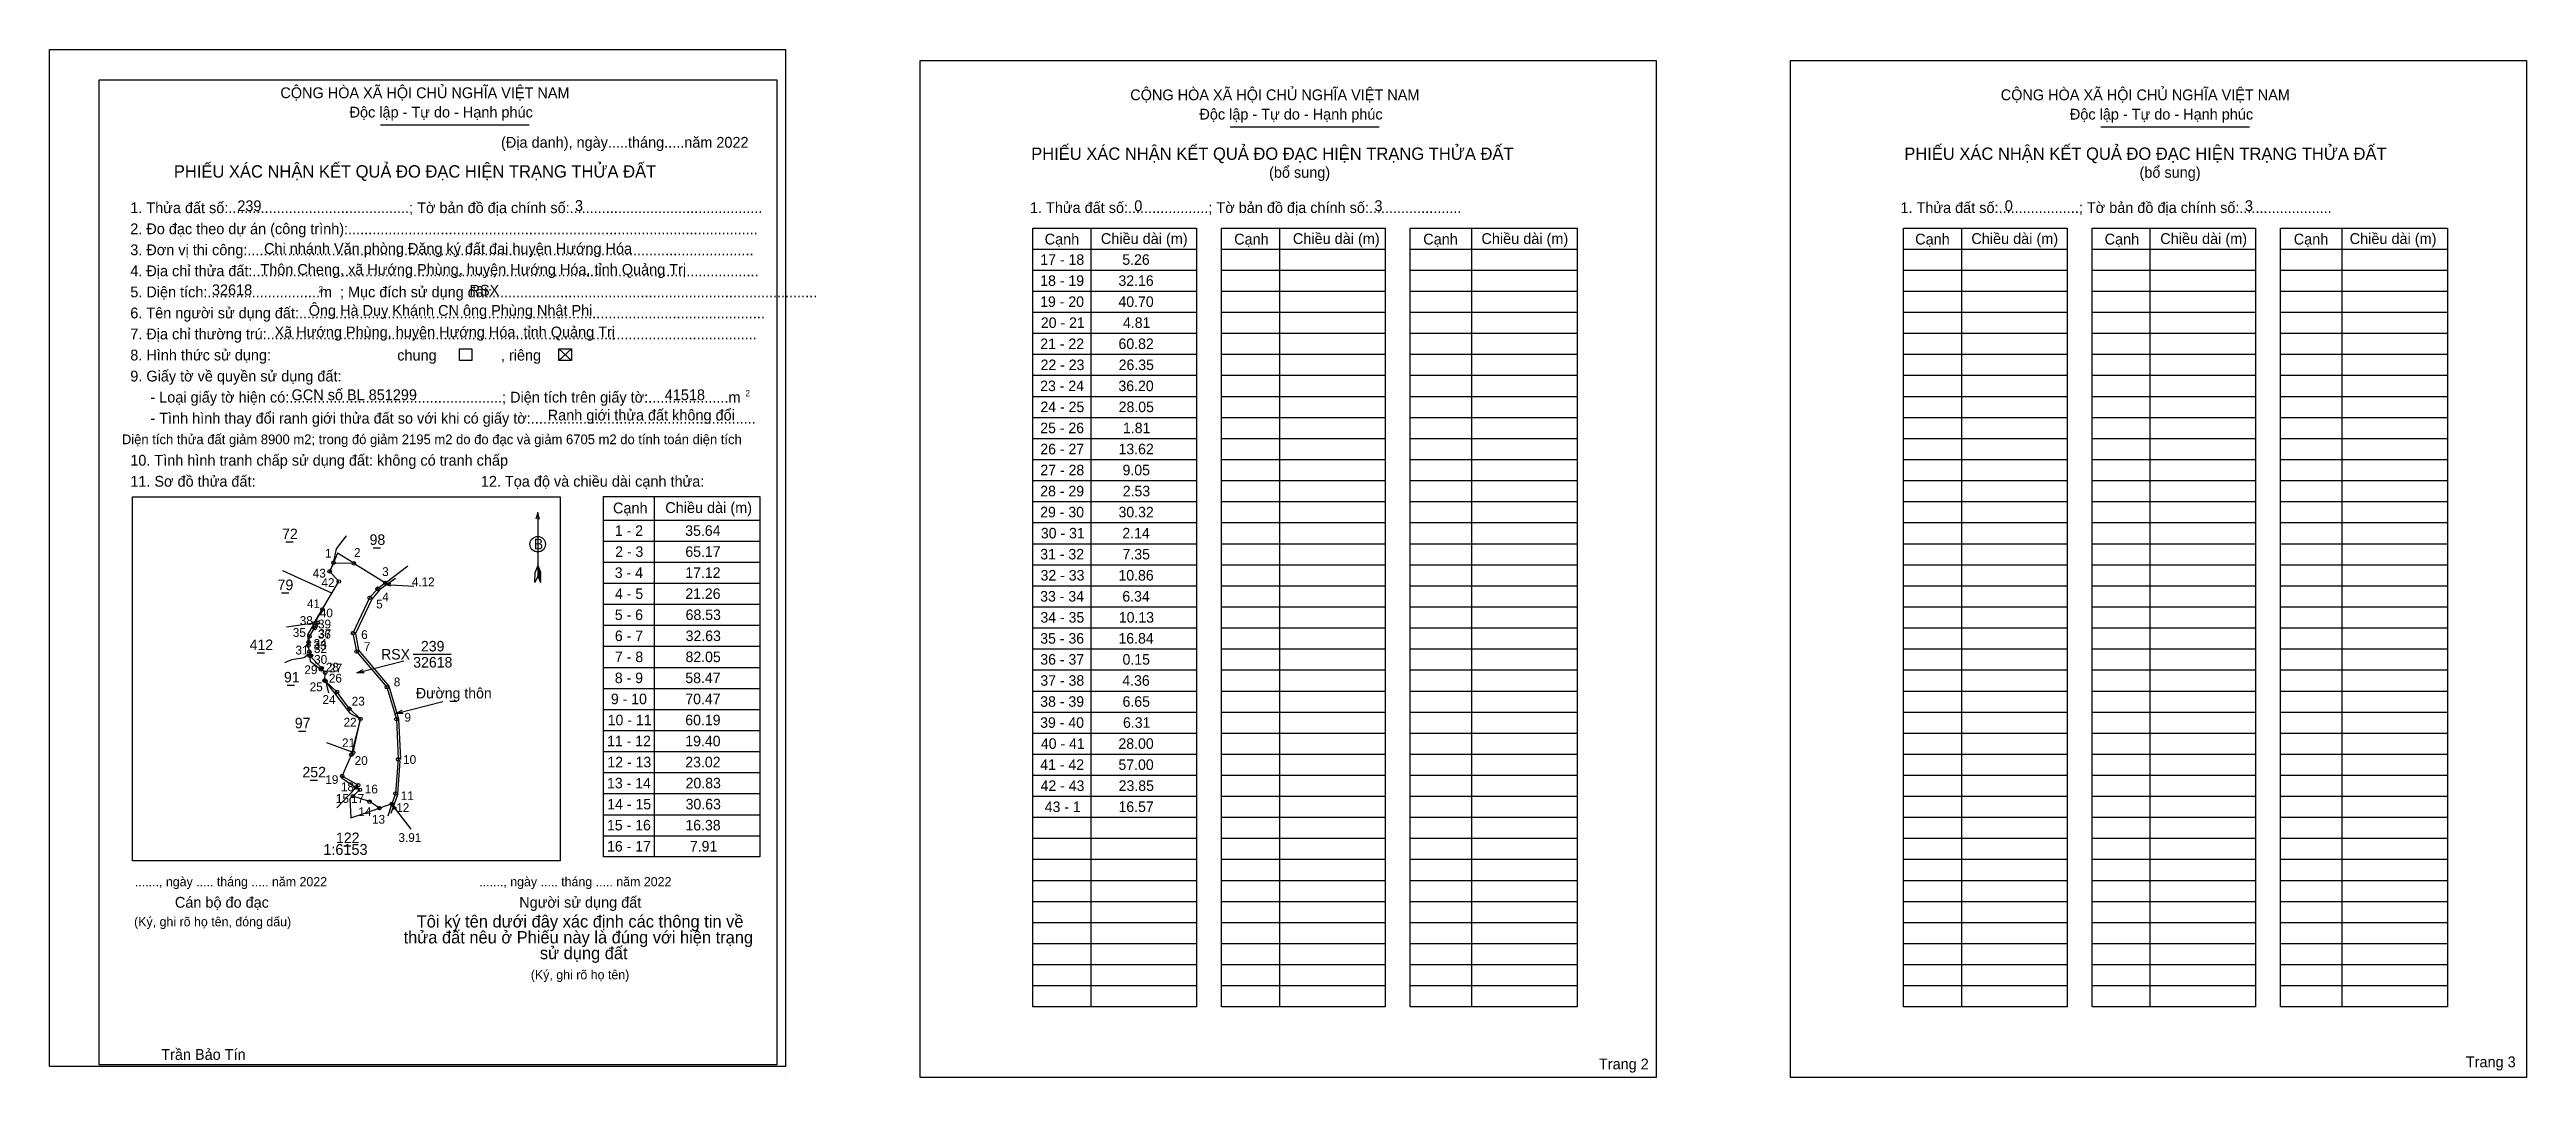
# Model space of a CAD drawing. Extents: x 533204 to 537546, y 1847767 to 1849571.
import ezdxf

# ---------------------------------------------------------------- set-up
doc = ezdxf.new("R2010")
doc.units = 0
for name, color, linetype in [('Level 1', 7, 'Continuous'), ('Level 10', 7, 'Continuous'), ('Level 11', 7, 'Continuous'), ('Level 13', 7, 'Continuous'), ('Level 2', 7, 'Continuous'), ('Level 27', 7, 'Continuous'), ('Level 3', 7, 'Continuous'), ('Level 36', 7, 'Continuous'), ('Level 48', 7, 'Continuous'), ('Level 5', 7, 'Continuous'), ('Level 50', 7, 'Continuous'), ('Level 52', 7, 'Continuous'), ('Level 6', 7, 'Continuous'), ('Level 63', 7, 'Continuous'), ('Level 9', 7, 'Continuous')]:
    doc.layers.add(name, color=color, linetype=linetype)

msp = doc.modelspace()

# ---------------------------------------------------------------- linework, layer by layer
at = {"layer": 'Level 1'}
for p, q in [((533203.9, 1849551.4), (533203.9, 1849551.4)), ((534729.8, 1849551.4), (534729.8, 1849551.4)), ((533783.9, 1849438.3), (534044.8, 1849438.3)), ((535273.6, 1849434.7), (535534.5, 1849434.7)), ((536799.5, 1849434.7), (537060.4, 1849434.7)), ((534927.8, 1849220.4), (535214.5, 1849220.4)), ((535029.3, 1849257.3), (535029.3, 1847891.3)), ((535258.3, 1849220.4), (535545.1, 1849220.4)), ((535359.8, 1849257.3), (535359.8, 1847891.3)), ((535588.8, 1849220.4), (535881.7, 1849220.4)), ((535696.5, 1849257.3), (535696.5, 1847891.3)), ((536453.7, 1849220.4), (536740.4, 1849220.4)), ((536555.2, 1849257.3), (536555.2, 1847891.3)), ((536784.2, 1849220.4), (537071, 1849220.4)), ((536885.7, 1849257.3), (536885.7, 1847891.3)), ((537114.7, 1849220.4), (537407.6, 1849220.4)), ((537222.4, 1849257.3), (537222.4, 1847891.3)), ((534927.8, 1849183.5), (535214.5, 1849183.5)), ((535258.3, 1849183.5), (535545.1, 1849183.5)), ((535588.8, 1849183.5), (535881.7, 1849183.5)), ((536453.7, 1849183.5), (536740.4, 1849183.5)), ((536784.2, 1849183.5), (537071, 1849183.5)), ((537114.7, 1849183.5), (537407.6, 1849183.5)), ((534927.8, 1849146.6), (535214.5, 1849146.6)), ((535258.3, 1849146.6), (535545.1, 1849146.6)), ((535588.8, 1849146.6), (535881.7, 1849146.6)), ((536453.7, 1849146.6), (536740.4, 1849146.6)), ((536784.2, 1849146.6), (537071, 1849146.6)), ((537114.7, 1849146.6), (537407.6, 1849146.6)), ((534927.8, 1849109.6), (535214.5, 1849109.6)), ((535258.3, 1849109.6), (535545.1, 1849109.6)), ((535588.8, 1849109.6), (535881.7, 1849109.6)), ((536453.7, 1849109.6), (536740.4, 1849109.6)), ((536784.2, 1849109.6), (537071, 1849109.6)), ((537114.7, 1849109.6), (537407.6, 1849109.6)), ((534096.6, 1849045.4), (534118.8, 1849024.7)), ((534096.6, 1849024.7), (534118.8, 1849045.4)), ((534927.8, 1849072.7), (535214.5, 1849072.7)), ((535258.3, 1849072.7), (535545.1, 1849072.7)), ((535588.8, 1849072.7), (535881.7, 1849072.7)), ((536453.7, 1849072.7), (536740.4, 1849072.7)), ((536784.2, 1849072.7), (537071, 1849072.7)), ((537114.7, 1849072.7), (537407.6, 1849072.7)), ((534927.8, 1849035.8), (535214.5, 1849035.8)), ((535258.3, 1849035.8), (535545.1, 1849035.8)), ((535588.8, 1849035.8), (535881.7, 1849035.8)), ((536453.7, 1849035.8), (536740.4, 1849035.8)), ((536784.2, 1849035.8), (537071, 1849035.8)), ((537114.7, 1849035.8), (537407.6, 1849035.8)), ((534927.8, 1848998.9), (535214.5, 1848998.9)), ((534927.8, 1848962), (535214.5, 1848962)), ((535258.3, 1848998.9), (535545.1, 1848998.9)), ((535258.3, 1848962), (535545.1, 1848962)), ((535588.8, 1848998.9), (535881.7, 1848998.9)), ((535588.8, 1848962), (535881.7, 1848962)), ((536453.7, 1848998.9), (536740.4, 1848998.9)), ((536453.7, 1848962), (536740.4, 1848962)), ((536784.2, 1848998.9), (537071, 1848998.9)), ((536784.2, 1848962), (537071, 1848962)), ((537114.7, 1848998.9), (537407.6, 1848998.9)), ((537114.7, 1848962), (537407.6, 1848962)), ((534927.8, 1848925.1), (535214.5, 1848925.1)), ((535258.3, 1848925.1), (535545.1, 1848925.1)), ((535588.8, 1848925.1), (535881.7, 1848925.1)), ((536453.7, 1848925.1), (536740.4, 1848925.1)), ((536784.2, 1848925.1), (537071, 1848925.1)), ((537114.7, 1848925.1), (537407.6, 1848925.1)), ((534927.8, 1848888.1), (535214.5, 1848888.1)), ((535258.3, 1848888.1), (535545.1, 1848888.1)), ((535588.8, 1848888.1), (535881.7, 1848888.1)), ((536453.7, 1848888.1), (536740.4, 1848888.1)), ((536784.2, 1848888.1), (537071, 1848888.1)), ((537114.7, 1848888.1), (537407.6, 1848888.1)), ((534927.8, 1848851.2), (535214.5, 1848851.2)), ((535258.3, 1848851.2), (535545.1, 1848851.2)), ((535588.8, 1848851.2), (535881.7, 1848851.2)), ((536453.7, 1848851.2), (536740.4, 1848851.2)), ((536784.2, 1848851.2), (537071, 1848851.2)), ((537114.7, 1848851.2), (537407.6, 1848851.2)), ((533349.2, 1848786), (533349.2, 1848786)), ((534263.5, 1848786.2), (534263.5, 1848154.3)), ((534927.8, 1848814.3), (535214.5, 1848814.3)), ((535258.3, 1848814.3), (535545.1, 1848814.3)), ((535588.8, 1848814.3), (535881.7, 1848814.3)), ((536453.7, 1848814.3), (536740.4, 1848814.3)), ((536784.2, 1848814.3), (537071, 1848814.3)), ((537114.7, 1848814.3), (537407.6, 1848814.3)), ((534059.6, 1848758.4), (534059.6, 1848646.8)), ((534174.9, 1848745), (534448.7, 1848745)), ((534927.8, 1848777.4), (535214.5, 1848777.4)), ((534927.8, 1848740.5), (535214.5, 1848740.5)), ((535258.3, 1848777.4), (535545.1, 1848777.4)), ((535258.3, 1848740.5), (535545.1, 1848740.5)), ((535588.8, 1848777.4), (535881.7, 1848777.4)), ((535588.8, 1848740.5), (535881.7, 1848740.5)), ((536453.7, 1848777.4), (536740.4, 1848777.4)), ((536453.7, 1848740.5), (536740.4, 1848740.5)), ((536784.2, 1848777.4), (537071, 1848777.4)), ((536784.2, 1848740.5), (537071, 1848740.5)), ((537114.7, 1848777.4), (537407.6, 1848777.4)), ((537114.7, 1848740.5), (537407.6, 1848740.5)), ((534174.9, 1848708.1), (534448.7, 1848708.1)), ((534927.8, 1848703.5), (535214.5, 1848703.5)), ((535258.3, 1848703.5), (535545.1, 1848703.5)), ((535588.8, 1848703.5), (535881.7, 1848703.5)), ((536453.7, 1848703.5), (536740.4, 1848703.5)), ((536784.2, 1848703.5), (537071, 1848703.5)), ((537114.7, 1848703.5), (537407.6, 1848703.5)), ((534054.6, 1848635.4), (534054.9, 1848653.8)), ((534059.6, 1848665.2), (534054.9, 1848653.8)), ((534059.6, 1848665.2), (534064.3, 1848653.8)), ((534059.6, 1848663.6), (534064.3, 1848652.2)), ((534059.6, 1848662), (534064.3, 1848650.6)), ((534059.6, 1848660.4), (534064.4, 1848648.9)), ((534059.6, 1848658.8), (534064.4, 1848647.3)), ((534059.6, 1848657.2), (534064.4, 1848645.6)), ((534059.6, 1848655.6), (534064.4, 1848643.9)), ((534059.6, 1848654), (534064.4, 1848642.3)), ((534064.5, 1848635.4), (534064.3, 1848653.8)), ((534174.9, 1848671.2), (534448.7, 1848671.2)), ((534927.8, 1848666.6), (535214.5, 1848666.6)), ((535258.3, 1848666.6), (535545.1, 1848666.6)), ((535588.8, 1848666.6), (535881.7, 1848666.6)), ((536453.7, 1848666.6), (536740.4, 1848666.6)), ((536784.2, 1848666.6), (537071, 1848666.6)), ((537114.7, 1848666.6), (537407.6, 1848666.6)), ((534059.6, 1848646.8), (534054.6, 1848635.4)), ((534059.6, 1848652.4), (534064.4, 1848640.6)), ((534059.6, 1848650.8), (534064.4, 1848638.9)), ((534059.6, 1848649.2), (534064.5, 1848637.3)), ((534059.6, 1848646.8), (534064.5, 1848635.4)), ((534174.9, 1848634.2), (534448.7, 1848634.2)), ((534927.8, 1848629.7), (535214.5, 1848629.7)), ((535258.3, 1848629.7), (535545.1, 1848629.7)), ((535588.8, 1848629.7), (535881.7, 1848629.7)), ((536453.7, 1848629.7), (536740.4, 1848629.7)), ((536784.2, 1848629.7), (537071, 1848629.7)), ((537114.7, 1848629.7), (537407.6, 1848629.7)), ((534174.9, 1848597.3), (534448.7, 1848597.3)), ((534927.8, 1848592.8), (535214.5, 1848592.8)), ((535258.3, 1848592.8), (535545.1, 1848592.8)), ((535588.8, 1848592.8), (535881.7, 1848592.8)), ((536453.7, 1848592.8), (536740.4, 1848592.8)), ((536784.2, 1848592.8), (537071, 1848592.8)), ((537114.7, 1848592.8), (537407.6, 1848592.8)), ((534174.9, 1848560.4), (534448.7, 1848560.4)), ((534174.9, 1848523.5), (534448.7, 1848523.5)), ((534927.8, 1848555.9), (535214.5, 1848555.9)), ((535258.3, 1848555.9), (535545.1, 1848555.9)), ((535588.8, 1848555.9), (535881.7, 1848555.9)), ((536453.7, 1848555.9), (536740.4, 1848555.9)), ((536784.2, 1848555.9), (537071, 1848555.9)), ((537114.7, 1848555.9), (537407.6, 1848555.9)), ((534174.9, 1848486.6), (534448.7, 1848486.6)), ((534927.8, 1848519), (535214.5, 1848519)), ((534927.8, 1848482), (535214.5, 1848482)), ((535258.3, 1848519), (535545.1, 1848519)), ((535258.3, 1848482), (535545.1, 1848482)), ((535588.8, 1848519), (535881.7, 1848519)), ((535588.8, 1848482), (535881.7, 1848482)), ((536453.7, 1848519), (536740.4, 1848519)), ((536453.7, 1848482), (536740.4, 1848482)), ((536784.2, 1848519), (537071, 1848519)), ((536784.2, 1848482), (537071, 1848482)), ((537114.7, 1848519), (537407.6, 1848519)), ((537114.7, 1848482), (537407.6, 1848482)), ((534174.9, 1848449.7), (534448.7, 1848449.7)), ((534927.8, 1848445.1), (535214.5, 1848445.1)), ((535258.3, 1848445.1), (535545.1, 1848445.1)), ((535588.8, 1848445.1), (535881.7, 1848445.1)), ((536453.7, 1848445.1), (536740.4, 1848445.1)), ((536784.2, 1848445.1), (537071, 1848445.1)), ((537114.7, 1848445.1), (537407.6, 1848445.1)), ((534174.9, 1848412.7), (534448.7, 1848412.7)), ((534927.8, 1848408.2), (535214.5, 1848408.2)), ((535258.3, 1848408.2), (535545.1, 1848408.2)), ((535588.8, 1848408.2), (535881.7, 1848408.2)), ((536453.7, 1848408.2), (536740.4, 1848408.2)), ((536784.2, 1848408.2), (537071, 1848408.2)), ((537114.7, 1848408.2), (537407.6, 1848408.2)), ((534174.9, 1848375.8), (534448.7, 1848375.8)), ((534927.8, 1848371.3), (535214.5, 1848371.3)), ((535258.3, 1848371.3), (535545.1, 1848371.3)), ((535588.8, 1848371.3), (535881.7, 1848371.3)), ((536453.7, 1848371.3), (536740.4, 1848371.3)), ((536784.2, 1848371.3), (537071, 1848371.3)), ((537114.7, 1848371.3), (537407.6, 1848371.3)), ((534174.9, 1848338.9), (534448.7, 1848338.9)), ((534927.8, 1848334.4), (535214.5, 1848334.4)), ((535258.3, 1848334.4), (535545.1, 1848334.4)), ((535588.8, 1848334.4), (535881.7, 1848334.4)), ((536453.7, 1848334.4), (536740.4, 1848334.4)), ((536784.2, 1848334.4), (537071, 1848334.4)), ((537114.7, 1848334.4), (537407.6, 1848334.4)), ((534174.9, 1848302), (534448.7, 1848302)), ((534174.9, 1848265.1), (534448.7, 1848265.1)), ((534927.8, 1848297.4), (535214.5, 1848297.4)), ((535258.3, 1848297.4), (535545.1, 1848297.4)), ((535588.8, 1848297.4), (535881.7, 1848297.4)), ((536453.7, 1848297.4), (536740.4, 1848297.4)), ((536784.2, 1848297.4), (537071, 1848297.4)), ((537114.7, 1848297.4), (537407.6, 1848297.4)), ((534174.9, 1848228.1), (534448.7, 1848228.1)), ((534927.8, 1848260.5), (535214.5, 1848260.5)), ((534927.8, 1848223.6), (535214.5, 1848223.6)), ((535258.3, 1848260.5), (535545.1, 1848260.5)), ((535258.3, 1848223.6), (535545.1, 1848223.6)), ((535588.8, 1848260.5), (535881.7, 1848260.5)), ((535588.8, 1848223.6), (535881.7, 1848223.6)), ((536453.7, 1848260.5), (536740.4, 1848260.5)), ((536453.7, 1848223.6), (536740.4, 1848223.6)), ((536784.2, 1848260.5), (537071, 1848260.5)), ((536784.2, 1848223.6), (537071, 1848223.6)), ((537114.7, 1848260.5), (537407.6, 1848260.5)), ((537114.7, 1848223.6), (537407.6, 1848223.6)), ((534174.9, 1848191.2), (534448.7, 1848191.2)), ((534927.8, 1848186.7), (535214.5, 1848186.7)), ((535258.3, 1848186.7), (535545.1, 1848186.7)), ((535588.8, 1848186.7), (535881.7, 1848186.7)), ((536453.7, 1848186.7), (536740.4, 1848186.7)), ((536784.2, 1848186.7), (537071, 1848186.7)), ((537114.7, 1848186.7), (537407.6, 1848186.7)), ((534099, 1848147.2), (534099, 1848147.2)), ((534927.8, 1848149.8), (535214.5, 1848149.8)), ((535258.3, 1848149.8), (535545.1, 1848149.8)), ((535588.8, 1848149.8), (535881.7, 1848149.8)), ((536453.7, 1848149.8), (536740.4, 1848149.8)), ((536784.2, 1848149.8), (537071, 1848149.8)), ((537114.7, 1848149.8), (537407.6, 1848149.8)), ((534927.8, 1848112.8), (535214.5, 1848112.8)), ((535258.3, 1848112.8), (535545.1, 1848112.8)), ((535588.8, 1848112.8), (535881.7, 1848112.8)), ((536453.7, 1848112.8), (536740.4, 1848112.8)), ((536784.2, 1848112.8), (537071, 1848112.8)), ((537114.7, 1848112.8), (537407.6, 1848112.8)), ((534927.8, 1848075.9), (535214.5, 1848075.9)), ((535258.3, 1848075.9), (535545.1, 1848075.9)), ((535588.8, 1848075.9), (535881.7, 1848075.9)), ((536453.7, 1848075.9), (536740.4, 1848075.9)), ((536784.2, 1848075.9), (537071, 1848075.9)), ((537114.7, 1848075.9), (537407.6, 1848075.9)), ((534927.8, 1848039), (535214.5, 1848039)), ((534927.8, 1848002.1), (535214.5, 1848002.1)), ((535258.3, 1848039), (535545.1, 1848039)), ((535258.3, 1848002.1), (535545.1, 1848002.1)), ((535588.8, 1848039), (535881.7, 1848039)), ((535588.8, 1848002.1), (535881.7, 1848002.1)), ((536453.7, 1848039), (536740.4, 1848039)), ((536453.7, 1848002.1), (536740.4, 1848002.1)), ((536784.2, 1848039), (537071, 1848039)), ((536784.2, 1848002.1), (537071, 1848002.1)), ((537114.7, 1848039), (537407.6, 1848039)), ((537114.7, 1848002.1), (537407.6, 1848002.1)), ((534927.8, 1847965.2), (535214.5, 1847965.2)), ((535258.3, 1847965.2), (535545.1, 1847965.2)), ((535588.8, 1847965.2), (535881.7, 1847965.2)), ((536453.7, 1847965.2), (536740.4, 1847965.2)), ((536784.2, 1847965.2), (537071, 1847965.2)), ((537114.7, 1847965.2), (537407.6, 1847965.2)), ((534927.8, 1847928.3), (535214.5, 1847928.3)), ((535258.3, 1847928.3), (535545.1, 1847928.3)), ((535588.8, 1847928.3), (535881.7, 1847928.3)), ((536453.7, 1847928.3), (536740.4, 1847928.3)), ((536784.2, 1847928.3), (537071, 1847928.3)), ((537114.7, 1847928.3), (537407.6, 1847928.3)), ((534494, 1847767.1), (534494, 1847767.1)), ((536019.9, 1847767.1), (536019.9, 1847767.1))]:
    msp.add_line(p, q, dxfattribs=at)
for points in [[(534927.8, 1849257.3), (535214.5, 1849257.3), (535214.5, 1847891.3), (534927.8, 1847891.3)], [(535258.3, 1849257.3), (535545.1, 1849257.3), (535545.1, 1847891.3), (535258.3, 1847891.3)], [(535588.8, 1849257.3), (535881.7, 1849257.3), (535881.7, 1847891.3), (535588.8, 1847891.3)], [(536453.7, 1849257.3), (536740.4, 1849257.3), (536740.4, 1847891.3), (536453.7, 1847891.3)], [(536784.2, 1849257.3), (537071, 1849257.3), (537071, 1847891.3), (536784.2, 1847891.3)], [(537114.7, 1849257.3), (537407.6, 1849257.3), (537407.6, 1847891.3), (537114.7, 1847891.3)], [(533349.2, 1848786), (534099, 1848786), (534099, 1848147.2), (533349.2, 1848147.2)], [(534174.9, 1848786.2), (534448.7, 1848786.2), (534448.7, 1848154.3), (534174.9, 1848154.3)]]:
    msp.add_lwpolyline(points, close=True, dxfattribs=at)
msp.add_lwpolyline([(534062.8, 1848746.6), (534059.6, 1848758.4), (534056.4, 1848746.6)], dxfattribs=at)
msp.add_circle((534059.6, 1848702.6), 13.6, dxfattribs=at)
at = {"layer": 'Level 10'}
for p, q in [((533698.9, 1848616.8), (533612.9, 1848655.8)), ((533783, 1848622.9), (533768.6, 1848606.1)), ((533810.2, 1848642.5), (533783, 1848622.9)), ((533795.1, 1848631.6), (533792.6, 1848634.9)), ((533768.6, 1848606.1), (533740.2, 1848546.1)), ((533740.2, 1848546.1), (533745.7, 1848516.9)), ((533745.7, 1848516.9), (533798.6, 1848453.3)), ((533798.6, 1848453.3), (533815.8, 1848396.5)), ((533815.8, 1848396.5), (533819, 1848325.3)), ((533814.2, 1848264.5), (533818.7, 1848321.9)), ((533814.2, 1848264.5), (533802.2, 1848230.1)), ((533807.6, 1848245.6), (533803.9, 1848246.9))]:
    msp.add_line(p, q, dxfattribs=at)
for points in [[(533701.5, 1848670.2), (533706.8, 1848694.7), (533724.3, 1848717.6)], [(533658, 1848509), (533650.6, 1848503.8), (533646.7, 1848502.7), (533628.2, 1848499.6), (533615.8, 1848494.7)]]:
    msp.add_lwpolyline(points, dxfattribs=at)
msp.add_lwpolyline([(533701.5, 1848670.2), (533737.2, 1848669.2), (533792.6, 1848634.9), (533779, 1848624.5), (533765, 1848608.5), (533735.8, 1848546.5), (533742.2, 1848514.5), (533795, 1848451.7), (533811.8, 1848395.7), (533815, 1848325.3), (533810.2, 1848265.3), (533803.9, 1848246.9), (533782.1, 1848239.5), (533764.7, 1848251), (533735.6, 1848260.6), (533747.8, 1848271.7), (533741.2, 1848276.1), (533744.8, 1848279.9), (533716.9, 1848295.9), (533733, 1848333.3), (533736, 1848337), (533749, 1848396.4), (533729.4, 1848414.1), (533708, 1848443.3), (533687.5, 1848462.4), (533686.2, 1848463.7), (533687, 1848477.3), (533679.8, 1848482.8), (533681, 1848485), (533660, 1848506.9), (533662.1, 1848507.2), (533659.3, 1848514), (533657.5, 1848524.7), (533658.2, 1848531), (533659.5, 1848541), (533668.6, 1848555.2), (533668.7, 1848555.3), (533670.5, 1848559.3), (533674, 1848564.9), (533667.8, 1848564.1), (533682, 1848588.2), (533711, 1848637.3), (533695, 1848655)], close=True, dxfattribs=at)
at = {"layer": 'Level 11'}
for centre in [(533695, 1848655), (533701.5, 1848670.2), (533701.5, 1848670.2), (533737.2, 1848669.2), (533711, 1848637.3), (533765, 1848608.5), (533779, 1848624.5), (533792.6, 1848634.9), (533667.8, 1848564.1), (533674, 1848564.9), (533682, 1848588.2), (533657.5, 1848524.7), (533658.2, 1848531), (533659.5, 1848541), (533668.6, 1848555.2), (533668.7, 1848555.3), (533670.5, 1848559.3), (533735.8, 1848546.5), (533659.3, 1848514), (533660, 1848506.9), (533662.1, 1848507.2), (533679.8, 1848482.8), (533681, 1848485), (533687, 1848477.3), (533742.2, 1848514.5), (533686.2, 1848463.7), (533687.5, 1848462.4), (533708, 1848443.3), (533795, 1848451.7), (533729.4, 1848414.1), (533749, 1848396.4), (533811.8, 1848395.7), (533733, 1848333.3), (533736, 1848337), (533815, 1848325.3), (533716.9, 1848295.9), (533735.6, 1848260.6), (533741.2, 1848276.1), (533744.8, 1848279.9), (533747.8, 1848271.7), (533810.2, 1848265.3), (533764.7, 1848251), (533782.1, 1848239.5), (533803.9, 1848246.9)]:
    msp.add_circle(centre, 3.08, dxfattribs=at)
at = {"layer": 'Level 13'}
for p, q in [((533792, 1848632.1), (533842.3, 1848629.3)), ((533803.9, 1848246.2), (533837.2, 1848202.6))]:
    msp.add_line(p, q, dxfattribs=at)
for points in [[(533801.9, 1848629.1), (533792, 1848632.1), (533802.2, 1848634.1)], [(533808, 1848236.7), (533803.9, 1848246.2), (533812, 1848239.8)]]:
    msp.add_lwpolyline(points, dxfattribs=at)
at = {"layer": 'Level 2'}
for points in [[(533203.9, 1849570.5), (534494, 1849570.5), (534494, 1847786.1), (533203.9, 1847786.1)], [(534729.8, 1849551.4), (536019.9, 1849551.4), (536019.9, 1847767.1), (534729.8, 1847767.1)], [(536255.7, 1849551.4), (537545.8, 1849551.4), (537545.8, 1847767.1), (536255.7, 1847767.1)]]:
    msp.add_lwpolyline(points, close=True, dxfattribs=at)
at = {"layer": 'Level 27'}
for p, q in [((533792.6, 1848634.9), (533831.7, 1848664.7)), ((533667.8, 1848564.1), (533619, 1848557.3)), ((533687.5, 1848462.4), (533692.7, 1848441.6)), ((533736, 1848337), (533689.9, 1848354.3)), ((533736, 1848337), (533689.9, 1848354.3)), ((533741.2, 1848276.1), (533707.5, 1848240.2)), ((533803.9, 1848246.9), (533796.7, 1848225.7))]:
    msp.add_line(p, q, dxfattribs=at)
at = {"layer": 'Level 3'}
msp.add_lwpolyline([(533291.1, 1849517), (534478.6, 1849517), (534478.6, 1847789.4), (533291.1, 1847789.4)], close=True, dxfattribs=at)
at = {"layer": 'Level 5'}
for points in [[(533737.2, 1848669.2), (533708.6, 1848686.9), (533695, 1848655), (533704.5, 1848644.4)], [(533682, 1848588.2), (533655.8, 1848543.7), (533657.8, 1848527.7)], [(533658.8, 1848517), (533661, 1848497.3), (533679.8, 1848482.8)], [(533687.5, 1848462.4), (533687.7, 1848461.7), (533730.2, 1848406.5), (533749, 1848396.5), (533732.8, 1848332.9)], [(533716.9, 1848295.9), (533715.7, 1848293), (533741.2, 1848276.1)], [(533735.6, 1848260.6), (533730.2, 1848255.7), (533731.8, 1848222.5), (533782.1, 1848239.5)]]:
    msp.add_lwpolyline(points, dxfattribs=at)
at = {"layer": 'Level 50'}
for points in [[(533922.3, 1849045.4), (533944.4, 1849045.4), (533944.4, 1849024.7), (533922.3, 1849024.7)], [(534096.6, 1849045.4), (534118.8, 1849045.4), (534118.8, 1849024.7), (534096.6, 1849024.7)]]:
    msp.add_lwpolyline(points, close=True, dxfattribs=at)
at = {"layer": 'Level 63'}
for p, q in [((533618.2, 1848706.6), (533630.9, 1848706.6)), ((533771.4, 1848696.5), (533784.1, 1848696.5)), ((533610.4, 1848617.2), (533623.2, 1848617.2)), ((533568.1, 1848511.9), (533580.8, 1848511.9)), ((533742.5, 1848476.8), (533824.7, 1848498.3)), ((533620.4, 1848455.3), (533633.1, 1848455.3)), ((533810.9, 1848405.4), (533893, 1848426.9)), ((533905.4, 1848427.2), (533918.1, 1848427.2)), ((533640.5, 1848374.7), (533653.1, 1848374.7)), ((533660.7, 1848288.7), (533673.4, 1848288.7)), ((533719.5, 1848173.4), (533732.3, 1848173.4))]:
    msp.add_line(p, q, dxfattribs=at)
for points in [[(533755.2, 1848476.9), (533742.5, 1848476.8), (533753.7, 1848482.9)], [(533823.6, 1848405.5), (533810.9, 1848405.4), (533822, 1848411.5)]]:
    msp.add_lwpolyline(points, dxfattribs=at)
at = {"layer": 'Level 9'}
msp.add_line((533841.4, 1848509.6), (533908.1, 1848509.6), dxfattribs=at)

# ---------------------------------------------------------------- texts
at = {"layer": 'Level 1'}
for s, height, p in [('CỘNG HÒA XÃ HỘI CHỦ NGHĨA VIỆT NAM', 18.95, (533608.5, 1849485.1)), ('CỘNG HÒA XÃ HỘI CHỦ NGHĨA VIỆT NAM', 18.95, (535098.3, 1849481.5)), ('CỘNG HÒA XÃ HỘI CHỦ NGHĨA VIỆT NAM', 18.95, (536624.2, 1849481.5)), ('Độc lập - Tự do - Hạnh phúc', 18.95, (533729.8, 1849451.2)), ('Độc lập - Tự do - Hạnh phúc', 18.95, (535219.5, 1849447.6)), ('Độc lập - Tự do - Hạnh phúc', 18.95, (536745.4, 1849447.6)), ('(Địa danh), ngày.....tháng.....năm 2022', 18.95, (533995.3, 1849398.2)), ('PHIẾU XÁC NHẬN KẾT QUẢ ĐO ĐẠC HIỆN TRẠNG THỬA ĐẤT', 21.66, (534924.7, 1849376.9)), ('PHIẾU XÁC NHẬN KẾT QUẢ ĐO ĐẠC HIỆN TRẠNG THỬA ĐẤT', 21.66, (536455.1, 1849376.9)), ('PHIẾU XÁC NHẬN KẾT QUẢ ĐO ĐẠC HIỆN TRẠNG THỬA ĐẤT', 21.66, (533421.8, 1849345.8)), ('(bổ sung)', 18.95, (535341.6, 1849345.5)), ('(bổ sung)', 18.95, (536867.5, 1849345.5)), ('1. Thửa đất số:.............................................; Tờ bản đồ địa chính số:................................................', 18.9504, (533345.4, 1849283.4)), ('1. Thửa đất số:....................; Tờ bản đồ địa chính số:.......................', 18.95, (534922.5, 1849283.6)), ('1. Thửa đất số:....................; Tờ bản đồ địa chính số:.......................', 18.95, (536448.4, 1849283.6)), ('2. Đo đạc theo dự án (công trình):......................................................................................................', 18.9504, (533345.4, 1849246.5)), ('3. Đơn vị thi công:..............................................................................................................................', 18.9504, (533345.4, 1849209.6)), ('Chi nhánh Văn phòng Đăng ký đất đai huyện Hướng Hóa', 18.95, (533579.9, 1849211.9)), ('Cạnh', 18.95, (534948.3, 1849228.4)), ('Chiều dài (m)', 18.95, (535046.8, 1849229.3)), ('Cạnh', 18.95, (535280.4, 1849228.4)), ('Chiều dài (m)', 18.95, (535383.4, 1849229.3)), ('Cạnh', 18.95, (535611.9, 1849228.4)), ('Chiều dài (m)', 18.95, (535713.9, 1849229.3)), ('Cạnh', 18.95, (536474.2, 1849228.4)), ('Chiều dài (m)', 18.95, (536572.7, 1849229.3)), ('Cạnh', 18.95, (536806.3, 1849228.4)), ('Chiều dài (m)', 18.95, (536903.9, 1849229.3)), ('Cạnh', 18.95, (537137.8, 1849228.4)), ('Chiều dài (m)', 18.95, (537235.9, 1849229.3)), ('4. Địa chỉ thửa đất:..............................................................................................................................', 18.9504, (533345.4, 1849172.7)), ('5. Diện tích:............................m  ; Mục đích sử dụng đất:.................................................................................', 18.9504, (533345.4, 1849135.7)), ('2', 10.8, (533675.2, 1849144.4)), ('6. Tên người sử dụng đất:....................................................................................................................', 18.9504, (533345.4, 1849098.8)), ('7. Địa chỉ thường trú:..........................................................................................................................', 18.9504, (533345.4, 1849061.9)), ('chung                , riêng', 18.95, (533813.4, 1849024.8)), ('9. Giấy tờ về quyền sử dụng đất:', 18.95, (533345.4, 1848988.1)), ('     - Loại giấy tờ hiện có:.....................................................; Diện tích trên giấy tờ:....................m', 18.9504, (533345.4, 1848951.1)), ('2', 10.8, (534423.7, 1848962.2)), ('     - Tình hình thay đổi ranh giới thửa đất so với khi có giấy tờ:........................................................', 18.9504, (533345.4, 1848914.2)), ('10. Tình hình tranh chấp sử dụng đất: không có tranh chấp', 18.95, (533345.4, 1848840.4)), ('11. Sơ đồ thửa đất:', 18.95, (533345.4, 1848803.5)), ('12. Tọa độ và chiều dài cạnh thửa:', 18.95, (533959.9, 1848803.5)), ('Cạnh', 18.95, (534191.6, 1848756.7)), ('Chiều dài (m)', 18.95, (534283.2, 1848757.3)), ('B', 18.5, (534052.7, 1848693.6)), ('......., ngày ..... tháng ..... năm 2022', 16.244, (533353.5, 1848102.5)), ('......., ngày ..... tháng ..... năm 2022', 16.244, (533957.1, 1848102.5)), ('(Ký, ghi rõ họ tên, đóng dấu)', 16.244, (533352.1, 1848032.3)), ('Cán bộ đo đạc', 18.95, (533423.6, 1848064.9)), ('Tôi ký tên dưới đây xác định các thông tin về', 21.535, (533847.5, 1848030.2)), ('Người sử dụng đất', 18.95, (534027.2, 1848064.9)), ('thửa đất nêu ở Phiếu này là đúng với hiện trạng', 21.535, (533824.5, 1848002.3)), ('sử dụng đất', 21.535, (534063.4, 1847974.6)), ('(Ký, ghi rõ họ tên)', 16.244, (534047.5, 1847939.3)), ('Trần Bảo Tín', 18.95, (533399.7, 1847798)), ('Trang 2', 18.95, (535919.9, 1847781.3)), ('Trang 3', 18.95, (537439.5, 1847785))]:
    msp.add_text(s, height=height, dxfattribs=at).set_placement(p)
at = {"layer": 'Level 13'}
for s, p in [('239', (533854.9, 1848514.5)), ('RSX', (533785, 1848500.3)), ('32618', (533841.4, 1848486.2))]:
    msp.add_text(s, height=18.46, dxfattribs=at).set_placement(p)
at = {"layer": 'Level 36'}
for s, p in [('72', (533611.5, 1848711.5)), ('98', (533764.9, 1848701.4)), ('79', (533603.7, 1848622.1)), ('412', (533554.6, 1848516.9)), ('91', (533614.8, 1848460.2)), ('Đường thôn', (533846.1, 1848432.1)), ('97', (533633.8, 1848379.6)), ('252', (533647.2, 1848293.6)), ('122', (533706, 1848178.3))]:
    msp.add_text(s, height=18.46, dxfattribs=at).set_placement(p)
at = {"layer": 'Level 48'}
msp.add_text('8. Hình thức sử dụng:', height=18.951, dxfattribs=at).set_placement((533345.4, 1849025))
at = {"layer": 'Level 52'}
for s, p in [('18 - 19', (534940.5, 1849155.8)), ('17 - 18', (534940.7, 1849192.7)), ('32.16', (535077.6, 1849155.8)), ('5.26', (535084.4, 1849192.7)), ('19 - 20', (534940.4, 1849118.9)), ('40.70', (535077.6, 1849118.9)), ('20 - 21', (534941.6, 1849082)), ('4.81', (535085.6, 1849082)), ('21 - 22', (534940.5, 1849045)), ('60.82', (535077.7, 1849045)), ('22 - 23', (534941.1, 1849008.1)), ('26.35', (535078, 1849008.1)), ('23 - 24', (534940.4, 1848971.2)), ('36.20', (535077.6, 1848971.2)), ('25 - 26', (534940.5, 1848897.4)), ('24 - 25', (534940.8, 1848934.3)), ('28.05', (535078, 1848934.3)), ('1.81', (535085.6, 1848897.4)), ('26 - 27', (534940.6, 1848860.4)), ('13.62', (535077.7, 1848860.4)), ('27 - 28', (534940.7, 1848823.5)), ('9.05', (535084.8, 1848823.5)), ('28 - 29', (534940.5, 1848786.6)), ('2.53', (535085.1, 1848786.6)), ('29 - 30', (534940.4, 1848749.7)), ('30.32', (535077.7, 1848749.7)), ('2 - 3', (534195.4, 1848680.4)), ('1 - 2', (534194.8, 1848717.3)), ('35.64', (534318.2, 1848717.3)), ('65.17', (534318.4, 1848680.4)), ('30 - 31', (534941.6, 1848712.8)), ('2.14', (535084.4, 1848712.8)), ('3 - 4', (534194.7, 1848643.5)), ('17.12', (534318.3, 1848643.5)), ('31 - 32', (534940.5, 1848675.9)), ('32 - 33', (534941.1, 1848638.9)), ('10.86', (535077.6, 1848638.9)), ('7.35', (535084.8, 1848675.9)), ('4 - 5', (534195.1, 1848606.6)), ('21.26', (534318.3, 1848606.6)), ('33 - 34', (534940.4, 1848602)), ('6.34', (535084.4, 1848602)), ('5 - 6', (534194.8, 1848569.6)), ('68.53', (534318.9, 1848569.6)), ('34 - 35', (534940.8, 1848565.1)), ('10.13', (535078.2, 1848565.1)), ('6 - 7', (534194.9, 1848532.7)), ('32.63', (534318.9, 1848532.7)), ('35 - 36', (534940.5, 1848528.2)), ('16.84', (535077.6, 1848528.2)), ('7 - 8', (534195, 1848495.8)), ('82.05', (534318.7, 1848495.8)), ('36 - 37', (534940.6, 1848491.3)), ('0.15', (535084.8, 1848491.3)), ('9 - 10', (534187.9, 1848422)), ('8 - 9', (534194.8, 1848458.9)), ('58.47', (534318.4, 1848458.9)), ('70.47', (534318.4, 1848422)), ('38 - 39', (534940.5, 1848417.4)), ('37 - 38', (534940.7, 1848454.3)), ('4.36', (535084.4, 1848454.3)), ('6.65', (535084.8, 1848417.4)), ('10 - 11', (534182.3, 1848385)), ('60.19', (534318.3, 1848385)), ('39 - 40', (534940.4, 1848380.5)), ('6.31', (535085.6, 1848380.5)), ('11 - 12', (534181.2, 1848348.1)), ('19.40', (534318.3, 1848348.1)), ('40 - 41', (534941.6, 1848343.6)), ('28.00', (535077.6, 1848343.6)), ('12 - 13', (534181.7, 1848311.2)), ('23.02', (534318.3, 1848311.2)), ('41 - 42', (534940.5, 1848306.7)), ('57.00', (535077.6, 1848306.7)), ('13 - 14', (534181.1, 1848274.3)), ('20.83', (534318.9, 1848274.3)), ('42 - 43', (534941.1, 1848269.8)), ('23.85', (535078, 1848269.8)), ('15 - 16', (534181.1, 1848200.5)), ('14 - 15', (534181.5, 1848237.4)), ('30.63', (534318.9, 1848237.4)), ('16.38', (534318.5, 1848200.5)), ('43 - 1', (534948.4, 1848232.8)), ('16.57', (535077.7, 1848232.8)), ('16 - 17', (534181.2, 1848163.5)), ('7.91', (534326.3, 1848163.5))]:
    msp.add_text(s, height=18.46, dxfattribs=at).set_placement(p)
at = {"layer": 'Level 6'}
for s, height, p in [('239', 18.95, (533533.1, 1849286.9)), ('3', 19, (534124.9, 1849287.2)), ('0', 19, (535105.3, 1849286.9)), ('3', 19, (535526.3, 1849287)), ('0', 19, (536631.2, 1849286.9)), ('3', 19, (537052.2, 1849287)), ('Thôn Cheng, xã Hướng Phùng, huyện Hướng Hóa, tỉnh Quảng Trị', 18.951, (533573.5, 1849175.2)), ('32618', 18.95, (533488.6, 1849139.4)), ('RSX', 18.95, (533940.1, 1849138.7)), ('Ông Hà Duy Khánh CN ông Phùng Nhật Phi', 18.951, (533658.2, 1849103.3)), ('Xã Hướng Phùng, huyện Hướng Hóa, tỉnh Quảng Trị', 18.951, (533598.3, 1849065.4)), ('GCN số BL 851299', 18.951, (533628.1, 1848955.3)), ('41518', 18.95, (534282.4, 1848955.3)), ('Ranh giới thửa đất không đổi', 18.951, (534077.1, 1848919.7)), ('Diện tích thửa đất giảm 8900 m2; trong đó giảm 2195 m2 do đo đạc và giảm 6705 m2 do tính toán diện tích', 17.0562, (533330.7, 1848878.1)), ('1:6153', 18.95, (533683.8, 1848157.6))]:
    msp.add_text(s, height=height, dxfattribs=at).set_placement(p)
at = {"layer": 'Level 9'}
for s, height, p in [('43', 15.38, (533665.2, 1848644.1)), ('1', 15.4, (533686.7, 1848679.1)), ('2', 15.4, (533737.6, 1848680.3)), ('3', 15.4, (533786.9, 1848646.8)), ('42', 15.38, (533680.5, 1848627.6)), ('4', 15.4, (533787.1, 1848602.4)), ('4.12', 15.38, (533838.9, 1848628.9)), ('38', 15.38, (533642.5, 1848561)), ('41', 15.38, (533655.1, 1848590.5)), ('39', 15.38, (533674.4, 1848554.9)), ('40', 15.38, (533677.6, 1848574.3)), ('5', 15.4, (533776.5, 1848590)), ('35', 15.38, (533630.3, 1848540)), ('31', 15.38, (533635, 1848509.2)), ('33', 15.38, (533666.7, 1848517.5)), ('34', 15.38, (533666.8, 1848520.9)), ('32', 15.38, (533667.3, 1848511.8)), ('36', 15.38, (533674.2, 1848536.9)), ('37', 15.38, (533675, 1848538.1)), ('6', 15.4, (533750.1, 1848536.4)), ('7', 15.4, (533754.7, 1848515.3)), ('29', 15.38, (533650.6, 1848474.7)), ('30', 15.38, (533667.7, 1848492.8)), ('28', 15.38, (533688.3, 1848479.2)), ('27', 15.38, (533694, 1848477.7)), ('25', 15.38, (533659.9, 1848444.8)), ('24', 15.38, (533682.3, 1848422.5)), ('26', 15.38, (533693.5, 1848459.9)), ('8', 15.4, (533807.3, 1848453.3)), ('22', 15.38, (533719.3, 1848382.7)), ('23', 15.38, (533733.6, 1848419.6)), ('9', 15.4, (533826, 1848391.3)), ('21', 15.38, (533716.6, 1848346.6)), ('20', 15.38, (533738.8, 1848315.4)), ('10', 15.38, (533823.7, 1848317.2)), ('19', 15.38, (533687.3, 1848281.9)), ('15', 15.38, (533705.8, 1848248.9)), ('18', 15.38, (533714.6, 1848269.3)), ('17', 15.38, (533732.5, 1848248.8)), ('16', 15.38, (533756.5, 1848265.4)), ('11', 15.38, (533819.5, 1848253.6)), ('14', 15.38, (533745.1, 1848225.6)), ('13', 15.38, (533769.1, 1848212.3)), ('12', 15.38, (533811.6, 1848232.9)), ('3.91', 15.38, (533815.5, 1848180.3))]:
    msp.add_text(s, height=height, dxfattribs=at).set_placement(p)

doc.saveas('drawing.dxf')
